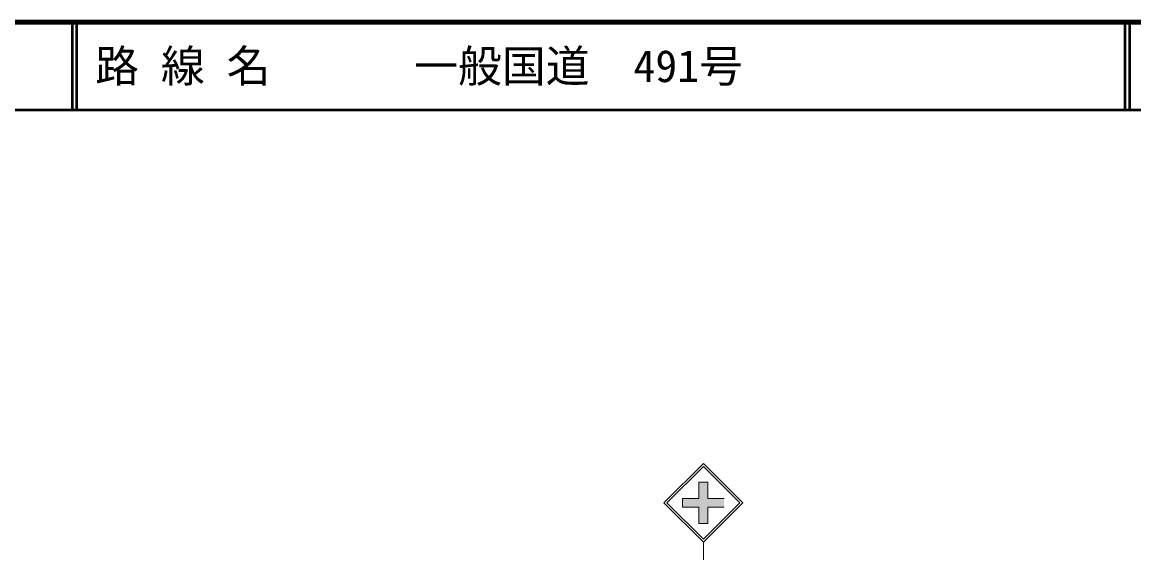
# Model space of a CAD drawing. Units: millimetres, scale not verified. Extents: x 40000 to 680000, y 20000 to 380000.
# Drawn here: x 172072 to 298754, y 318660 to 380000 of the extents above; entities that cross this region are included whole.
import ezdxf
from ezdxf.enums import TextEntityAlignment as Align

# ---------------------------------------------------------------- set-up
doc = ezdxf.new("R2010")
doc.units = ezdxf.units.MM
doc.header["$LTSCALE"] = 1000
for name, color, linetype, lineweight in [('M-STR-STRC', 7, 'Continuous', 13), ('M-TTL', 2, 'Continuous', 140), ('M-TTL-LINE', 7, 'Continuous', 50), ('M-TTL-TXT', 7, 'Continuous', 13)]:
    doc.layers.add(name, color=color, linetype=linetype, lineweight=lineweight)
doc.styles.add('ＭＳ ゴシック', font='')
doc.styles.get('ＭＳ ゴシック').set_extended_font_data('MS Gothic')

msp = doc.modelspace()

# ---------------------------------------------------------------- hatches: boundary and pattern name
at = {"layer": 'M-STR-STRC'}
msp.add_hatch(color=256, dxfattribs=at).paths.add_polyline_path([(247341, 325661), (249202, 325661), (249202, 327521), (250202, 327520), (250202, 325661), (252061, 325661), (252061, 324661), (250201, 324661), (250201, 322800), (249201, 322801), (249201, 324661), (247341, 324661)])

# ---------------------------------------------------------------- linework, layer by layer
for p, q in [((245201, 325161), (249701, 329661)), ((254201, 325160), (249701, 329661)), ((245554, 325161), (249701, 329307)), ((253847, 325160), (249701, 329307)), ((249202, 327521), (249202, 325661)), ((249202, 327521), (250202, 327520)), ((250202, 327520), (250202, 325661)), ((247341, 325661), (247341, 324661)), ((247341, 325661), (249202, 325661)), ((250202, 325661), (252061, 325661)), ((245201, 325161), (249701, 320660)), ((245554, 325161), (249701, 321014)), ((247341, 324661), (249201, 324661)), ((249201, 324661), (249201, 322801)), ((249701, 321014), (253847, 325160)), ((249701, 320660), (254201, 325160)), ((250201, 324661), (250201, 322800)), ((250201, 324661), (252061, 324661)), ((249201, 322801), (250201, 322800)), ((249701, 320660), (249701, 318660))]:
    msp.add_line(p, q, dxfattribs=at)
at = {"layer": 'M-TTL'}
msp.add_line((680000, 380000), (40000, 380000), dxfattribs=at)
at = {"layer": 'M-TTL-LINE'}
for p, q in [((177750, 380000), (177750, 370000)), ((178250, 380000), (178250, 370000)), ((297750, 380000), (297750, 370000)), ((298250, 380000), (298250, 370000)), ((40000, 370000), (680000, 370000))]:
    msp.add_line(p, q, dxfattribs=at)

# ---------------------------------------------------------------- texts
at = {"layer": 'M-TTL-TXT', "style": 'ＭＳ ゴシック'}
for s, p in [('路 線 名', (180380, 375000)), ('一般国道\u3000491号', (216734, 375000))]:
    msp.add_text(s, height=3666, dxfattribs=at).set_placement(p, align=Align.MIDDLE_LEFT)

doc.saveas('drawing.dxf')
